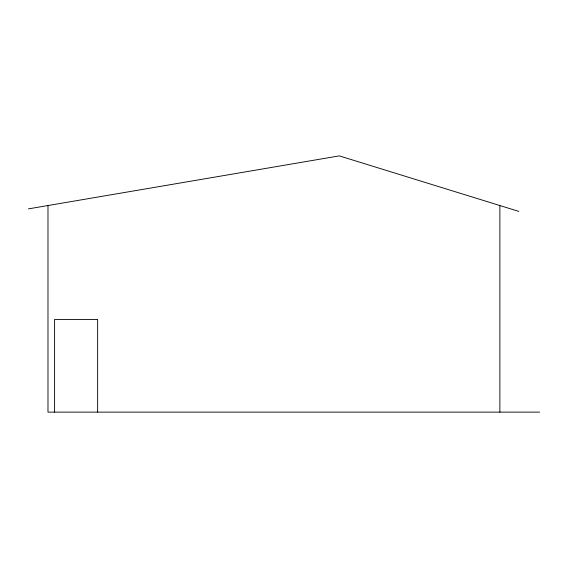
<?xml version="1.0" encoding="UTF-8"?>
<svg xmlns="http://www.w3.org/2000/svg" width="568" height="568" viewBox="0 0 568 568"><rect width="100%" height="100%" fill="white"/><g stroke="black" fill="none" stroke-linecap="round" stroke-linejoin="round"><path stroke-width="0.85" d="M28.4 208.875L339.309 155.881L518.847 211.41M539.6 412.12L47.982 412.12L47.982 205.538M499.875 205.538L499.875 412.12M97.639 412.12L97.639 319.422L54.599 319.422L54.599 412.12"/></g></svg>
